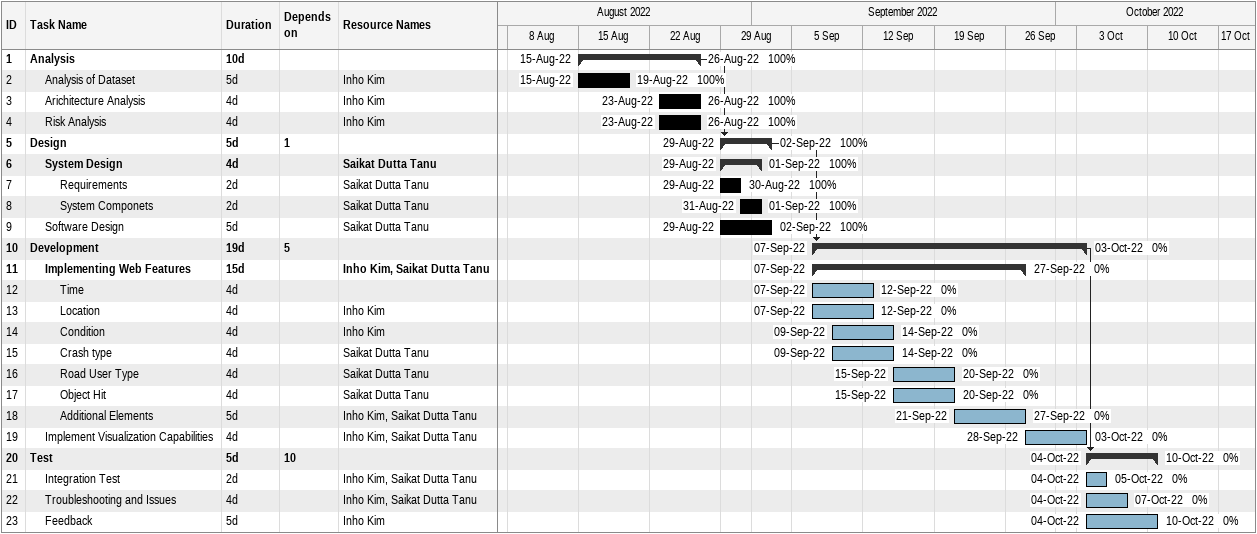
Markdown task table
| ID | Level | Task | Duration | Start | Finish | Predecessors | Resources | % complete |
|---|---|---|---|---|---|---|---|---|
| 1 | 1 | **Analysis** | 10d | 2022-08-15 | 2022-08-26 |  |  | 100 |
| 2 | 2 | Analysis of Dataset | 5d | 2022-08-15 | 2022-08-19 |  | Inho Kim | 100 |
| 3 | 2 | Arichitecture Analysis | 4d | 2022-08-23 | 2022-08-26 |  | Inho Kim | 100 |
| 4 | 2 | Risk Analysis | 4d | 2022-08-23 | 2022-08-26 |  | Inho Kim | 100 |
| 5 | 1 | **Design** | 5d | 2022-08-29 | 2022-09-02 | 1 |  | 100 |
| 6 | 2 | **System Design** | 4d | 2022-08-29 | 2022-09-01 |  | Saikat Dutta Tanu | 100 |
| 7 | 3 | Requirements | 2d | 2022-08-29 | 2022-08-30 |  | Saikat Dutta Tanu | 100 |
| 8 | 3 | System Componets | 2d | 2022-08-31 | 2022-09-01 |  | Saikat Dutta Tanu | 100 |
| 9 | 2 | Software Design | 5d | 2022-08-29 | 2022-09-02 |  | Saikat Dutta Tanu | 100 |
| 10 | 1 | **Development** | 19d | 2022-09-07 | 2022-10-03 | 5 |  | 0 |
| 11 | 2 | **Implementing Web Features** | 15d | 2022-09-07 | 2022-09-27 |  | Inho Kim, Saikat Dutta Tanu | 0 |
| 12 | 3 | Time | 4d | 2022-09-07 | 2022-09-12 |  |  | 0 |
| 13 | 3 | Location | 4d | 2022-09-07 | 2022-09-12 |  | Inho Kim | 0 |
| 14 | 3 | Condition | 4d | 2022-09-09 | 2022-09-14 |  | Inho Kim | 0 |
| 15 | 3 | Crash type | 4d | 2022-09-09 | 2022-09-14 |  | Saikat Dutta Tanu | 0 |
| 16 | 3 | Road User Type | 4d | 2022-09-15 | 2022-09-20 |  | Saikat Dutta Tanu | 0 |
| 17 | 3 | Object Hit | 4d | 2022-09-15 | 2022-09-20 |  | Saikat Dutta Tanu | 0 |
| 18 | 3 | Additional Elements | 5d | 2022-09-21 | 2022-09-27 |  | Inho Kim, Saikat Dutta Tanu | 0 |
| 19 | 2 | Implement Visualization Capabilities | 4d | 2022-09-28 | 2022-10-03 |  | Inho Kim, Saikat Dutta Tanu | 0 |
| 20 | 1 | **Test** | 5d | 2022-10-04 | 2022-10-10 | 10 |  | 0 |
| 21 | 2 | Integration Test | 2d | 2022-10-04 | 2022-10-05 |  | Inho Kim, Saikat Dutta Tanu | 0 |
| 22 | 2 | Troubleshooting and Issues | 4d | 2022-10-04 | 2022-10-07 |  | Inho Kim, Saikat Dutta Tanu | 0 |
| 23 | 2 | Feedback | 5d | 2022-10-04 | 2022-10-10 |  | Inho Kim | 0 |
